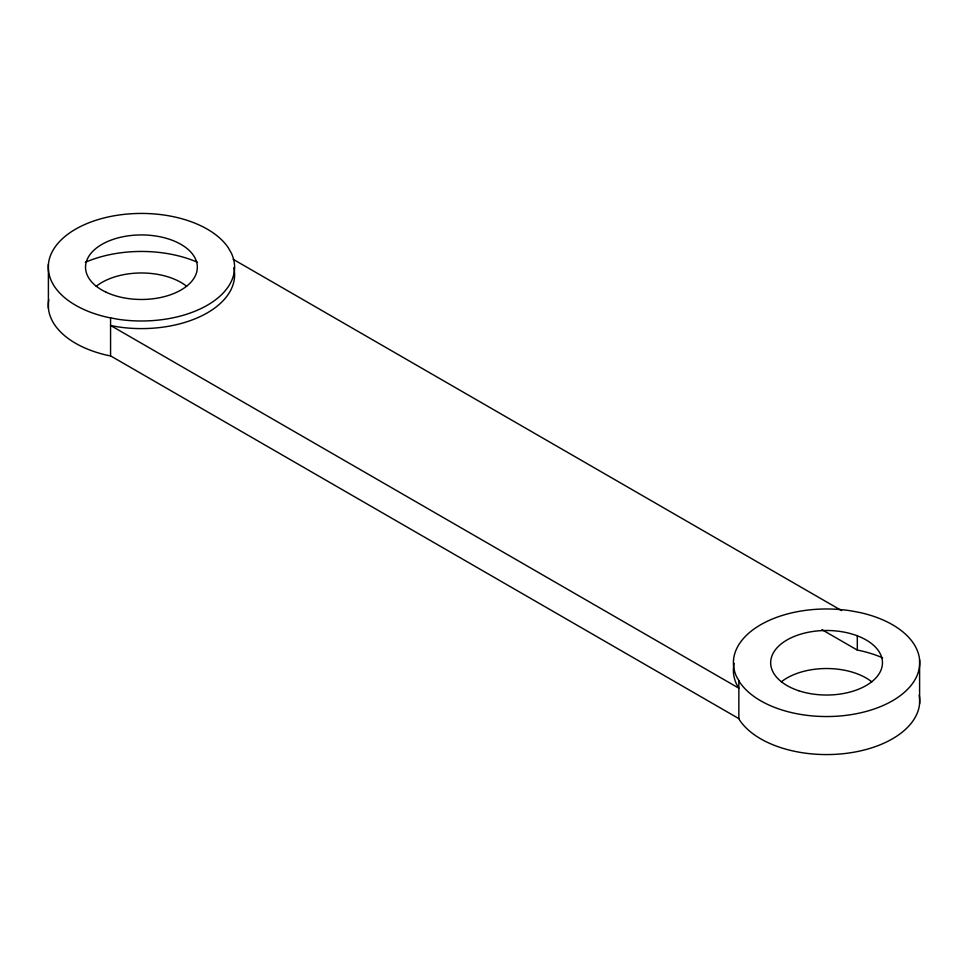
<?xml version="1.0" encoding="UTF-8"?>
<svg xmlns="http://www.w3.org/2000/svg" width="968" height="968" viewBox="0 0 968 968"><rect width="100%" height="100%" fill="white"/><g stroke="black" fill="none" stroke-linecap="round" stroke-linejoin="round"><path stroke-width="1.45" d="M110.57 317.843L108.053 317.419A93.17 53.785 0 0 1 75.564 229.174A93.17 53.785 0 0 1 228.412 247.929L231.425 253.289A93.17 53.785 0 0 1 117.322 319.162L110.57 317.843L110.57 355.873L738.85 718.619L739.588 720.071A93.17 53.785 0 0 0 848.307 753.092A93.17 53.785 0 0 0 919.213 695.169M110.57 355.873L108.053 355.462A93.17 53.785 0 0 1 48.787 299.62M821.977 629.684L857.309 650.085L859.947 650.581A93.17 53.785 0 0 1 882.635 657.841M233.203 259.327L841.603 610.59M738.85 680.577L736.575 676.68A93.17 53.785 0 0 1 850.678 610.808L859.947 612.538A93.17 53.785 0 0 1 892.435 700.796A93.17 53.785 0 0 1 739.588 682.041L738.85 680.577L738.85 718.619M919.6 659.946L919.6 703.615M857.309 635.589L857.309 650.085M48.4 264.385L48.4 308.054M233.808 267.785A93.17 53.785 0 0 1 117.322 326.773L110.57 325.454L738.85 688.188L736.575 684.291A93.17 53.785 0 0 1 734.192 663.346M85.365 262.28A93.17 53.785 0 0 1 197.508 262.28M96.219 286.274A55.902 32.271 0 0 1 186.655 286.274M781.345 681.823A55.902 32.271 0 0 1 871.781 681.823M106.262 292.288A55.902 32.271 0 0 0 196.649 272.25A55.902 32.271 0 0 0 121.399 237.075A55.902 32.271 0 0 0 106.262 292.288M798.612 690.704A55.902 32.271 0 0 0 882.465 662.765A55.902 32.271 0 0 0 798.612 634.814A55.902 32.271 0 0 0 798.612 690.704"/></g></svg>
